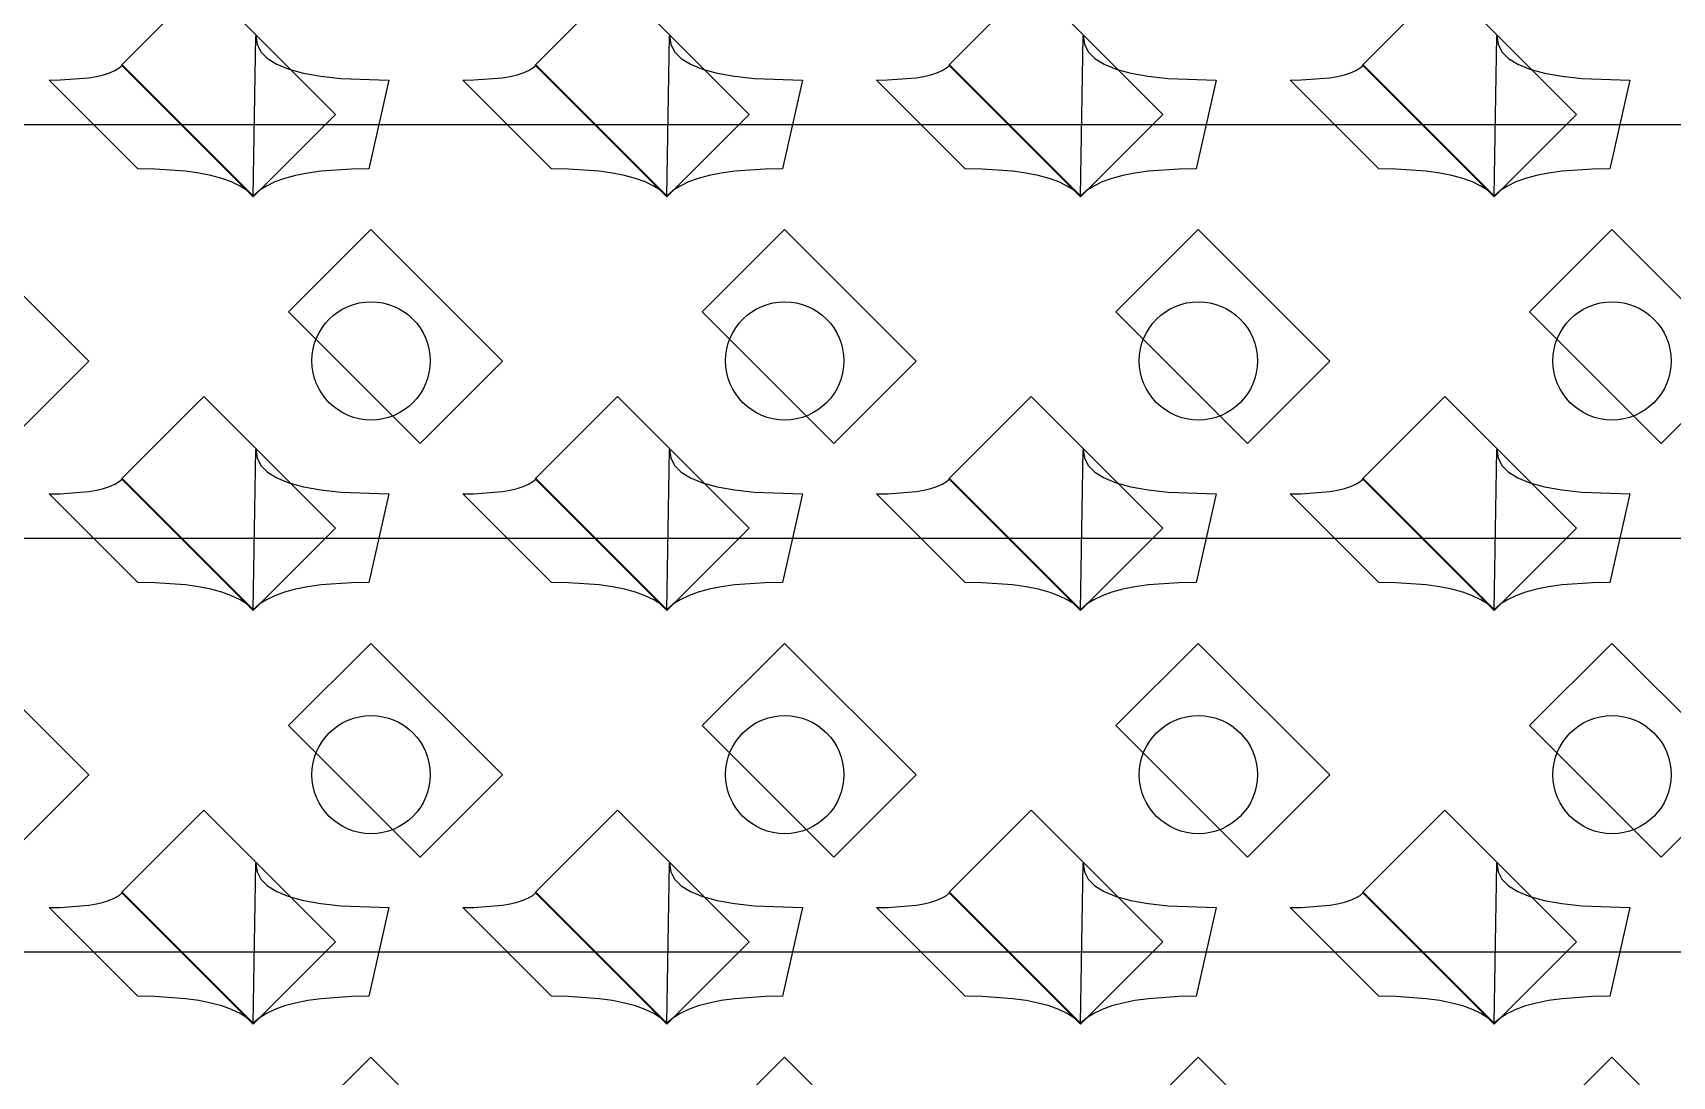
# Model space of a CAD drawing. Header units: inches. Extents: x 0.07 to 4.39, y 0.05 to 2.95.
# Drawn here: x 1.4728 to 1.7502, y 0.829 to 1.0055 of the extents above; entities that cross this region are included whole.
import ezdxf

# ---------------------------------------------------------------- set-up
doc = ezdxf.new("R2010")
doc.units = ezdxf.units.IN
doc.header["$MEASUREMENT"] = 0
doc.layers.add('Top Layer', color=1, linetype='Continuous')

# ---------------------------------------------------------------- blocks, each defined once
blk = doc.blocks.new('0805_P_______________914')
at = {"layer": 'Top Layer'}
for p, q in [((-0.03937, 0.01575), (-0.01969, 0.01575)), ((-0.03937, -0.01575), (-0.03937, 0.01575)), ((-0.01969, 0.01575), (-0.01969, -0.01575)), ((0.01969, 0.01575), (0.03937, 0.01575)), ((0.01969, -0.01575), (0.01969, 0.01575)), ((0.03937, 0.01575), (0.03937, -0.01575)), ((-0.01969, -0.01575), (-0.03937, -0.01575)), ((0.03937, -0.01575), (0.01969, -0.01575))]:
    blk.add_line(p, q, dxfattribs=at)
blk = doc.blocks.new('0805_P_______________915')
at = {"layer": 'Top Layer'}
for p, q in [((-0.03937, 0.01575), (-0.01969, 0.01575)), ((-0.03937, -0.01575), (-0.03937, 0.01575)), ((-0.01969, 0.01575), (-0.01969, -0.01575)), ((0.01969, 0.01575), (0.03937, 0.01575)), ((0.01969, -0.01575), (0.01969, 0.01575)), ((0.03937, 0.01575), (0.03937, -0.01575)), ((-0.01969, -0.01575), (-0.03937, -0.01575)), ((0.03937, -0.01575), (0.01969, -0.01575))]:
    blk.add_line(p, q, dxfattribs=at)
blk = doc.blocks.new('0805_P_______________916')
at = {"layer": 'Top Layer'}
for p, q in [((-0.03937, 0.01575), (-0.01969, 0.01575)), ((-0.03937, -0.01575), (-0.03937, 0.01575)), ((-0.01969, 0.01575), (-0.01969, -0.01575)), ((0.01969, 0.01575), (0.03937, 0.01575)), ((0.01969, -0.01575), (0.01969, 0.01575)), ((0.03937, 0.01575), (0.03937, -0.01575)), ((-0.01969, -0.01575), (-0.03937, -0.01575)), ((0.03937, -0.01575), (0.01969, -0.01575))]:
    blk.add_line(p, q, dxfattribs=at)
blk = doc.blocks.new('0805_P_______________917')
at = {"layer": 'Top Layer'}
for p, q in [((-0.03937, 0.01575), (-0.01969, 0.01575)), ((-0.03937, -0.01575), (-0.03937, 0.01575)), ((-0.01969, 0.01575), (-0.01969, -0.01575)), ((0.01969, 0.01575), (0.03937, 0.01575)), ((0.01969, -0.01575), (0.01969, 0.01575)), ((0.03937, 0.01575), (0.03937, -0.01575)), ((-0.01969, -0.01575), (-0.03937, -0.01575)), ((0.03937, -0.01575), (0.01969, -0.01575))]:
    blk.add_line(p, q, dxfattribs=at)
blk = doc.blocks.new('0805_P_______________918')
at = {"layer": 'Top Layer'}
for p, q in [((-0.03937, 0.01575), (-0.01969, 0.01575)), ((-0.03937, -0.01575), (-0.03937, 0.01575)), ((-0.01969, 0.01575), (-0.01969, -0.01575)), ((0.01969, 0.01575), (0.03937, 0.01575)), ((0.01969, -0.01575), (0.01969, 0.01575)), ((0.03937, 0.01575), (0.03937, -0.01575)), ((-0.01969, -0.01575), (-0.03937, -0.01575)), ((0.03937, -0.01575), (0.01969, -0.01575))]:
    blk.add_line(p, q, dxfattribs=at)
blk = doc.blocks.new('0805_P_______________954')
at = {"layer": 'Top Layer'}
for p, q in [((-0.03937, 0.01575), (-0.01969, 0.01575)), ((-0.03937, -0.01575), (-0.03937, 0.01575)), ((-0.01969, 0.01575), (-0.01969, -0.01575)), ((0.01969, 0.01575), (0.03937, 0.01575)), ((0.01969, -0.01575), (0.01969, 0.01575)), ((0.03937, 0.01575), (0.03937, -0.01575)), ((-0.01969, -0.01575), (-0.03937, -0.01575)), ((0.03937, -0.01575), (0.01969, -0.01575))]:
    blk.add_line(p, q, dxfattribs=at)
blk = doc.blocks.new('0805_P_______________955')
at = {"layer": 'Top Layer'}
for p, q in [((-0.03937, 0.01575), (-0.01969, 0.01575)), ((-0.03937, -0.01575), (-0.03937, 0.01575)), ((-0.01969, 0.01575), (-0.01969, -0.01575)), ((0.01969, 0.01575), (0.03937, 0.01575)), ((0.01969, -0.01575), (0.01969, 0.01575)), ((0.03937, 0.01575), (0.03937, -0.01575)), ((-0.01969, -0.01575), (-0.03937, -0.01575)), ((0.03937, -0.01575), (0.01969, -0.01575))]:
    blk.add_line(p, q, dxfattribs=at)
blk = doc.blocks.new('0805_P_______________956')
at = {"layer": 'Top Layer'}
for p, q in [((-0.03937, 0.01575), (-0.01969, 0.01575)), ((-0.03937, -0.01575), (-0.03937, 0.01575)), ((-0.01969, 0.01575), (-0.01969, -0.01575)), ((0.01969, 0.01575), (0.03937, 0.01575)), ((0.01969, -0.01575), (0.01969, 0.01575)), ((0.03937, 0.01575), (0.03937, -0.01575)), ((-0.01969, -0.01575), (-0.03937, -0.01575)), ((0.03937, -0.01575), (0.01969, -0.01575))]:
    blk.add_line(p, q, dxfattribs=at)
blk = doc.blocks.new('0805_P_______________957')
at = {"layer": 'Top Layer'}
for p, q in [((-0.03937, 0.01575), (-0.01969, 0.01575)), ((-0.03937, -0.01575), (-0.03937, 0.01575)), ((-0.01969, 0.01575), (-0.01969, -0.01575)), ((0.01969, 0.01575), (0.03937, 0.01575)), ((0.01969, -0.01575), (0.01969, 0.01575)), ((0.03937, 0.01575), (0.03937, -0.01575)), ((-0.01969, -0.01575), (-0.03937, -0.01575)), ((0.03937, -0.01575), (0.01969, -0.01575))]:
    blk.add_line(p, q, dxfattribs=at)
blk = doc.blocks.new('0805_P_______________958')
at = {"layer": 'Top Layer'}
for p, q in [((-0.03937, 0.01575), (-0.01969, 0.01575)), ((-0.03937, -0.01575), (-0.03937, 0.01575)), ((-0.01969, 0.01575), (-0.01969, -0.01575)), ((0.01969, 0.01575), (0.03937, 0.01575)), ((0.01969, -0.01575), (0.01969, 0.01575)), ((0.03937, 0.01575), (0.03937, -0.01575)), ((-0.01969, -0.01575), (-0.03937, -0.01575)), ((0.03937, -0.01575), (0.01969, -0.01575))]:
    blk.add_line(p, q, dxfattribs=at)
blk = doc.blocks.new('0805_P_______________994')
at = {"layer": 'Top Layer'}
for p, q in [((-0.03937, 0.01575), (-0.01969, 0.01575)), ((-0.03937, -0.01575), (-0.03937, 0.01575)), ((-0.01969, 0.01575), (-0.01969, -0.01575)), ((0.01969, 0.01575), (0.03937, 0.01575)), ((0.01969, -0.01575), (0.01969, 0.01575)), ((0.03937, 0.01575), (0.03937, -0.01575)), ((-0.01969, -0.01575), (-0.03937, -0.01575)), ((0.03937, -0.01575), (0.01969, -0.01575))]:
    blk.add_line(p, q, dxfattribs=at)
blk = doc.blocks.new('0805_P_______________995')
at = {"layer": 'Top Layer'}
for p, q in [((-0.03937, 0.01575), (-0.01969, 0.01575)), ((-0.03937, -0.01575), (-0.03937, 0.01575)), ((-0.01969, 0.01575), (-0.01969, -0.01575)), ((0.01969, 0.01575), (0.03937, 0.01575)), ((0.01969, -0.01575), (0.01969, 0.01575)), ((0.03937, 0.01575), (0.03937, -0.01575)), ((-0.01969, -0.01575), (-0.03937, -0.01575)), ((0.03937, -0.01575), (0.01969, -0.01575))]:
    blk.add_line(p, q, dxfattribs=at)
blk = doc.blocks.new('0805_P_______________996')
at = {"layer": 'Top Layer'}
for p, q in [((-0.03937, 0.01575), (-0.01969, 0.01575)), ((-0.03937, -0.01575), (-0.03937, 0.01575)), ((-0.01969, 0.01575), (-0.01969, -0.01575)), ((0.01969, 0.01575), (0.03937, 0.01575)), ((0.01969, -0.01575), (0.01969, 0.01575)), ((0.03937, 0.01575), (0.03937, -0.01575)), ((-0.01969, -0.01575), (-0.03937, -0.01575)), ((0.03937, -0.01575), (0.01969, -0.01575))]:
    blk.add_line(p, q, dxfattribs=at)
blk = doc.blocks.new('0805_P_______________997')
at = {"layer": 'Top Layer'}
for p, q in [((-0.03937, 0.01575), (-0.01969, 0.01575)), ((-0.03937, -0.01575), (-0.03937, 0.01575)), ((-0.01969, 0.01575), (-0.01969, -0.01575)), ((0.01969, 0.01575), (0.03937, 0.01575)), ((0.01969, -0.01575), (0.01969, 0.01575)), ((0.03937, 0.01575), (0.03937, -0.01575)), ((-0.01969, -0.01575), (-0.03937, -0.01575)), ((0.03937, -0.01575), (0.01969, -0.01575))]:
    blk.add_line(p, q, dxfattribs=at)
blk = doc.blocks.new('0805_P_______________998')
at = {"layer": 'Top Layer'}
for p, q in [((-0.03937, 0.01575), (-0.01969, 0.01575)), ((-0.03937, -0.01575), (-0.03937, 0.01575)), ((-0.01969, 0.01575), (-0.01969, -0.01575)), ((0.01969, 0.01575), (0.03937, 0.01575)), ((0.01969, -0.01575), (0.01969, 0.01575)), ((0.03937, 0.01575), (0.03937, -0.01575)), ((-0.01969, -0.01575), (-0.03937, -0.01575)), ((0.03937, -0.01575), (0.01969, -0.01575))]:
    blk.add_line(p, q, dxfattribs=at)

msp = doc.modelspace()

# ---------------------------------------------------------------- linework, layer by layer
at = {"layer": 'Top Layer'}
for p, q in [((1.51005, 0.97795), (1.51051, 1.005)), ((1.51051, 1.005), (1.51071, 1.00358)), ((1.58005, 0.97795), (1.58051, 1.005)), ((1.58051, 1.005), (1.58071, 1.00358)), ((1.65005, 0.97795), (1.65051, 1.005)), ((1.65051, 1.005), (1.65071, 1.00358)), ((1.72005, 0.97795), (1.72051, 1.005)), ((1.72051, 1.005), (1.72071, 1.00358)), ((1.51071, 1.00358), (1.51137, 1.0023)), ((1.51137, 1.0023), (1.51248, 1.00117)), ((1.58071, 1.00358), (1.58137, 1.0023)), ((1.58137, 1.0023), (1.58248, 1.00117)), ((1.65071, 1.00358), (1.65137, 1.0023)), ((1.65137, 1.0023), (1.65248, 1.00117)), ((1.72071, 1.00358), (1.72137, 1.0023)), ((1.72137, 1.0023), (1.72248, 1.00117)), ((1.48474, 0.99842), (1.48576, 0.99875)), ((1.48576, 0.99875), (1.48664, 0.99914)), ((1.48664, 0.99914), (1.48737, 0.99957)), ((1.48737, 0.99957), (1.48795, 1.00005)), ((1.48795, 1.00005), (1.51005, 0.97795)), ((1.51248, 1.00117), (1.51405, 1.0002)), ((1.51405, 1.0002), (1.51607, 0.99938)), ((1.51607, 0.99938), (1.51855, 0.9987)), ((1.55474, 0.99842), (1.55576, 0.99875)), ((1.55576, 0.99875), (1.55664, 0.99914)), ((1.55664, 0.99914), (1.55737, 0.99957)), ((1.55737, 0.99957), (1.55795, 1.00005)), ((1.55795, 1.00005), (1.58005, 0.97795)), ((1.58248, 1.00117), (1.58405, 1.0002)), ((1.58405, 1.0002), (1.58607, 0.99938)), ((1.58607, 0.99938), (1.58855, 0.9987)), ((1.62474, 0.99842), (1.62576, 0.99875)), ((1.62576, 0.99875), (1.62664, 0.99914)), ((1.62664, 0.99914), (1.62737, 0.99957)), ((1.62737, 0.99957), (1.62795, 1.00005)), ((1.62795, 1.00005), (1.65005, 0.97795)), ((1.65248, 1.00117), (1.65405, 1.0002)), ((1.65405, 1.0002), (1.65607, 0.99938)), ((1.65607, 0.99938), (1.65855, 0.9987)), ((1.69474, 0.99842), (1.69576, 0.99875)), ((1.69576, 0.99875), (1.69664, 0.99914)), ((1.69664, 0.99914), (1.69737, 0.99957)), ((1.69737, 0.99957), (1.69795, 1.00005)), ((1.69795, 1.00005), (1.72005, 0.97795)), ((1.72248, 1.00117), (1.72405, 1.0002)), ((1.72405, 1.0002), (1.72607, 0.99938)), ((1.72607, 0.99938), (1.72855, 0.9987)), ((1.47551, 0.9975), (1.47741, 0.99753)), ((1.49051, 0.9825), (1.47551, 0.9975)), ((1.47741, 0.99753), (1.48225, 0.99791)), ((1.48225, 0.99791), (1.48356, 0.99814)), ((1.48356, 0.99814), (1.48474, 0.99842)), ((1.51855, 0.9987), (1.52148, 0.99818)), ((1.52148, 0.99818), (1.52487, 0.9978)), ((1.52487, 0.9978), (1.53301, 0.9975)), ((1.53301, 0.9975), (1.5296, 0.9825)), ((1.54551, 0.9975), (1.54741, 0.99753)), ((1.56051, 0.9825), (1.54551, 0.9975)), ((1.54741, 0.99753), (1.55225, 0.99791)), ((1.55225, 0.99791), (1.55356, 0.99814)), ((1.55356, 0.99814), (1.55474, 0.99842)), ((1.58855, 0.9987), (1.59148, 0.99818)), ((1.59148, 0.99818), (1.59487, 0.9978)), ((1.59487, 0.9978), (1.60301, 0.9975)), ((1.60301, 0.9975), (1.5996, 0.9825)), ((1.61551, 0.9975), (1.61741, 0.99753)), ((1.63051, 0.9825), (1.61551, 0.9975)), ((1.61741, 0.99753), (1.62225, 0.99791)), ((1.62225, 0.99791), (1.62356, 0.99814)), ((1.62356, 0.99814), (1.62474, 0.99842)), ((1.65855, 0.9987), (1.66148, 0.99818)), ((1.66148, 0.99818), (1.66487, 0.9978)), ((1.66487, 0.9978), (1.67301, 0.9975)), ((1.67301, 0.9975), (1.6696, 0.9825)), ((1.68551, 0.9975), (1.68741, 0.99753)), ((1.70051, 0.9825), (1.68551, 0.9975)), ((1.68741, 0.99753), (1.69225, 0.99791)), ((1.69225, 0.99791), (1.69356, 0.99814)), ((1.69356, 0.99814), (1.69474, 0.99842)), ((1.72855, 0.9987), (1.73148, 0.99818)), ((1.73148, 0.99818), (1.73487, 0.9978)), ((1.73487, 0.9978), (1.74301, 0.9975)), ((1.74301, 0.9975), (1.7396, 0.9825)), ((1.29588, 0.99), (1.50588, 0.99)), ((1.50588, 0.99), (1.71588, 0.99)), ((1.71588, 0.99), (1.92588, 0.99)), ((1.4934, 0.98245), (1.49051, 0.9825)), ((1.49857, 0.98209), (1.4934, 0.98245)), ((1.50084, 0.98177), (1.49857, 0.98209)), ((1.52154, 0.98209), (1.51927, 0.98177)), ((1.52671, 0.98245), (1.52154, 0.98209)), ((1.5296, 0.9825), (1.52671, 0.98245)), ((1.5634, 0.98245), (1.56051, 0.9825)), ((1.56857, 0.98209), (1.5634, 0.98245)), ((1.57084, 0.98177), (1.56857, 0.98209)), ((1.59154, 0.98209), (1.58927, 0.98177)), ((1.59671, 0.98245), (1.59154, 0.98209)), ((1.5996, 0.9825), (1.59671, 0.98245)), ((1.6334, 0.98245), (1.63051, 0.9825)), ((1.63857, 0.98209), (1.6334, 0.98245)), ((1.64084, 0.98177), (1.63857, 0.98209)), ((1.66154, 0.98209), (1.65927, 0.98177)), ((1.66671, 0.98245), (1.66154, 0.98209)), ((1.6696, 0.9825), (1.66671, 0.98245)), ((1.7034, 0.98245), (1.70051, 0.9825)), ((1.70857, 0.98209), (1.7034, 0.98245)), ((1.71084, 0.98177), (1.70857, 0.98209)), ((1.73154, 0.98209), (1.72927, 0.98177)), ((1.73671, 0.98245), (1.73154, 0.98209)), ((1.7396, 0.9825), (1.73671, 0.98245)), ((1.5029, 0.98136), (1.50084, 0.98177)), ((1.50475, 0.98086), (1.5029, 0.98136)), ((1.50639, 0.98027), (1.50475, 0.98086)), ((1.50782, 0.97959), (1.50639, 0.98027)), ((1.50904, 0.97882), (1.50782, 0.97959)), ((1.51229, 0.97959), (1.51107, 0.97882)), ((1.51372, 0.98027), (1.51229, 0.97959)), ((1.51536, 0.98086), (1.51372, 0.98027)), ((1.51721, 0.98136), (1.51536, 0.98086)), ((1.51927, 0.98177), (1.51721, 0.98136)), ((1.5729, 0.98136), (1.57084, 0.98177)), ((1.57475, 0.98086), (1.5729, 0.98136)), ((1.57639, 0.98027), (1.57475, 0.98086)), ((1.57782, 0.97959), (1.57639, 0.98027)), ((1.57904, 0.97882), (1.57782, 0.97959)), ((1.58229, 0.97959), (1.58107, 0.97882)), ((1.58372, 0.98027), (1.58229, 0.97959)), ((1.58536, 0.98086), (1.58372, 0.98027)), ((1.58721, 0.98136), (1.58536, 0.98086)), ((1.58927, 0.98177), (1.58721, 0.98136)), ((1.6429, 0.98136), (1.64084, 0.98177)), ((1.64475, 0.98086), (1.6429, 0.98136)), ((1.64639, 0.98027), (1.64475, 0.98086)), ((1.64782, 0.97959), (1.64639, 0.98027)), ((1.64904, 0.97882), (1.64782, 0.97959)), ((1.65229, 0.97959), (1.65107, 0.97882)), ((1.65372, 0.98027), (1.65229, 0.97959)), ((1.65536, 0.98086), (1.65372, 0.98027)), ((1.65721, 0.98136), (1.65536, 0.98086)), ((1.65927, 0.98177), (1.65721, 0.98136)), ((1.7129, 0.98136), (1.71084, 0.98177)), ((1.71475, 0.98086), (1.7129, 0.98136)), ((1.71639, 0.98027), (1.71475, 0.98086)), ((1.71782, 0.97959), (1.71639, 0.98027)), ((1.71904, 0.97882), (1.71782, 0.97959)), ((1.72229, 0.97959), (1.72107, 0.97882)), ((1.72372, 0.98027), (1.72229, 0.97959)), ((1.72536, 0.98086), (1.72372, 0.98027)), ((1.72721, 0.98136), (1.72536, 0.98086)), ((1.72927, 0.98177), (1.72721, 0.98136)), ((1.51005, 0.97795), (1.50904, 0.97882)), ((1.51107, 0.97882), (1.51005, 0.97795)), ((1.58005, 0.97795), (1.57904, 0.97882)), ((1.58107, 0.97882), (1.58005, 0.97795)), ((1.65005, 0.97795), (1.64904, 0.97882)), ((1.65107, 0.97882), (1.65005, 0.97795)), ((1.72005, 0.97795), (1.71904, 0.97882)), ((1.72107, 0.97882), (1.72005, 0.97795)), ((1.51005, 0.90795), (1.51051, 0.935)), ((1.51051, 0.935), (1.51071, 0.93358)), ((1.58005, 0.90795), (1.58051, 0.935)), ((1.58051, 0.935), (1.58071, 0.93358)), ((1.65005, 0.90795), (1.65051, 0.935)), ((1.65051, 0.935), (1.65071, 0.93358)), ((1.72005, 0.90795), (1.72051, 0.935)), ((1.72051, 0.935), (1.72071, 0.93358)), ((1.51071, 0.93358), (1.51137, 0.9323)), ((1.51137, 0.9323), (1.51248, 0.93117)), ((1.58071, 0.93358), (1.58137, 0.9323)), ((1.58137, 0.9323), (1.58248, 0.93117)), ((1.65071, 0.93358), (1.65137, 0.9323)), ((1.65137, 0.9323), (1.65248, 0.93117)), ((1.72071, 0.93358), (1.72137, 0.9323)), ((1.72137, 0.9323), (1.72248, 0.93117)), ((1.48664, 0.92914), (1.48737, 0.92957)), ((1.48737, 0.92957), (1.48795, 0.93005)), ((1.48795, 0.93005), (1.51005, 0.90795)), ((1.51248, 0.93117), (1.51405, 0.9302)), ((1.51405, 0.9302), (1.51607, 0.92937)), ((1.51607, 0.92937), (1.51855, 0.9287)), ((1.55664, 0.92914), (1.55737, 0.92957)), ((1.55737, 0.92957), (1.55795, 0.93005)), ((1.55795, 0.93005), (1.58005, 0.90795)), ((1.58248, 0.93117), (1.58405, 0.9302)), ((1.58405, 0.9302), (1.58607, 0.92937)), ((1.58607, 0.92937), (1.58855, 0.9287)), ((1.62664, 0.92914), (1.62737, 0.92957)), ((1.62737, 0.92957), (1.62795, 0.93005)), ((1.62795, 0.93005), (1.65005, 0.90795)), ((1.65248, 0.93117), (1.65405, 0.9302)), ((1.65405, 0.9302), (1.65607, 0.92937)), ((1.65607, 0.92937), (1.65855, 0.9287)), ((1.69664, 0.92914), (1.69737, 0.92957)), ((1.69737, 0.92957), (1.69795, 0.93005)), ((1.69795, 0.93005), (1.72005, 0.90795)), ((1.72248, 0.93117), (1.72405, 0.9302)), ((1.72405, 0.9302), (1.72607, 0.92937)), ((1.72607, 0.92937), (1.72855, 0.9287)), ((1.47551, 0.9275), (1.47741, 0.92753)), ((1.49051, 0.9125), (1.47551, 0.9275)), ((1.47741, 0.92753), (1.48225, 0.92791)), ((1.48225, 0.92791), (1.48356, 0.92814)), ((1.48356, 0.92814), (1.48474, 0.92842)), ((1.48474, 0.92842), (1.48576, 0.92875)), ((1.48576, 0.92875), (1.48664, 0.92914)), ((1.51855, 0.9287), (1.52148, 0.92817)), ((1.52148, 0.92817), (1.52487, 0.9278)), ((1.52487, 0.9278), (1.53301, 0.9275)), ((1.53301, 0.9275), (1.5296, 0.9125)), ((1.54551, 0.9275), (1.54741, 0.92753)), ((1.56051, 0.9125), (1.54551, 0.9275)), ((1.54741, 0.92753), (1.55225, 0.92791)), ((1.55225, 0.92791), (1.55356, 0.92814)), ((1.55356, 0.92814), (1.55474, 0.92842)), ((1.55474, 0.92842), (1.55576, 0.92875)), ((1.55576, 0.92875), (1.55664, 0.92914)), ((1.58855, 0.9287), (1.59148, 0.92817)), ((1.59148, 0.92817), (1.59487, 0.9278)), ((1.59487, 0.9278), (1.60301, 0.9275)), ((1.60301, 0.9275), (1.5996, 0.9125)), ((1.61551, 0.9275), (1.61741, 0.92753)), ((1.63051, 0.9125), (1.61551, 0.9275)), ((1.61741, 0.92753), (1.62225, 0.92791)), ((1.62225, 0.92791), (1.62356, 0.92814)), ((1.62356, 0.92814), (1.62474, 0.92842)), ((1.62474, 0.92842), (1.62576, 0.92875)), ((1.62576, 0.92875), (1.62664, 0.92914)), ((1.65855, 0.9287), (1.66148, 0.92817)), ((1.66148, 0.92817), (1.66487, 0.9278)), ((1.66487, 0.9278), (1.67301, 0.9275)), ((1.67301, 0.9275), (1.6696, 0.9125)), ((1.68551, 0.9275), (1.68741, 0.92753)), ((1.70051, 0.9125), (1.68551, 0.9275)), ((1.68741, 0.92753), (1.69225, 0.92791)), ((1.69225, 0.92791), (1.69356, 0.92814)), ((1.69356, 0.92814), (1.69474, 0.92842)), ((1.69474, 0.92842), (1.69576, 0.92875)), ((1.69576, 0.92875), (1.69664, 0.92914)), ((1.72855, 0.9287), (1.73148, 0.92817)), ((1.73148, 0.92817), (1.73487, 0.9278)), ((1.73487, 0.9278), (1.74301, 0.9275)), ((1.74301, 0.9275), (1.7396, 0.9125)), ((1.29588, 0.92), (1.57588, 0.92)), ((1.57588, 0.92), (1.78588, 0.92)), ((1.4934, 0.91245), (1.49051, 0.9125)), ((1.49857, 0.91209), (1.4934, 0.91245)), ((1.50084, 0.91177), (1.49857, 0.91209)), ((1.5029, 0.91136), (1.50084, 0.91177)), ((1.50475, 0.91086), (1.5029, 0.91136)), ((1.50639, 0.91027), (1.50475, 0.91086)), ((1.50782, 0.90959), (1.50639, 0.91027)), ((1.51372, 0.91027), (1.51229, 0.90959)), ((1.51536, 0.91086), (1.51372, 0.91027)), ((1.51721, 0.91136), (1.51536, 0.91086)), ((1.51927, 0.91177), (1.51721, 0.91136)), ((1.52154, 0.91209), (1.51927, 0.91177)), ((1.52671, 0.91245), (1.52154, 0.91209)), ((1.5296, 0.9125), (1.52671, 0.91245)), ((1.5634, 0.91245), (1.56051, 0.9125)), ((1.56857, 0.91209), (1.5634, 0.91245)), ((1.57084, 0.91177), (1.56857, 0.91209)), ((1.5729, 0.91136), (1.57084, 0.91177)), ((1.57475, 0.91086), (1.5729, 0.91136)), ((1.57639, 0.91027), (1.57475, 0.91086)), ((1.57782, 0.90959), (1.57639, 0.91027)), ((1.58372, 0.91027), (1.58229, 0.90959)), ((1.58536, 0.91086), (1.58372, 0.91027)), ((1.58721, 0.91136), (1.58536, 0.91086)), ((1.58927, 0.91177), (1.58721, 0.91136)), ((1.59154, 0.91209), (1.58927, 0.91177)), ((1.59671, 0.91245), (1.59154, 0.91209)), ((1.5996, 0.9125), (1.59671, 0.91245)), ((1.6334, 0.91245), (1.63051, 0.9125)), ((1.63857, 0.91209), (1.6334, 0.91245)), ((1.64084, 0.91177), (1.63857, 0.91209)), ((1.6429, 0.91136), (1.64084, 0.91177)), ((1.64475, 0.91086), (1.6429, 0.91136)), ((1.64639, 0.91027), (1.64475, 0.91086)), ((1.64782, 0.90959), (1.64639, 0.91027)), ((1.65372, 0.91027), (1.65229, 0.90959)), ((1.65536, 0.91086), (1.65372, 0.91027)), ((1.65721, 0.91136), (1.65536, 0.91086)), ((1.65927, 0.91177), (1.65721, 0.91136)), ((1.66154, 0.91209), (1.65927, 0.91177)), ((1.66671, 0.91245), (1.66154, 0.91209)), ((1.6696, 0.9125), (1.66671, 0.91245)), ((1.7034, 0.91245), (1.70051, 0.9125)), ((1.70857, 0.91209), (1.7034, 0.91245)), ((1.71084, 0.91177), (1.70857, 0.91209)), ((1.7129, 0.91136), (1.71084, 0.91177)), ((1.71475, 0.91086), (1.7129, 0.91136)), ((1.71639, 0.91027), (1.71475, 0.91086)), ((1.71782, 0.90959), (1.71639, 0.91027)), ((1.72372, 0.91027), (1.72229, 0.90959)), ((1.72536, 0.91086), (1.72372, 0.91027)), ((1.72721, 0.91136), (1.72536, 0.91086)), ((1.72927, 0.91177), (1.72721, 0.91136)), ((1.73154, 0.91209), (1.72927, 0.91177)), ((1.73671, 0.91245), (1.73154, 0.91209)), ((1.7396, 0.9125), (1.73671, 0.91245)), ((1.50904, 0.90882), (1.50782, 0.90959)), ((1.51005, 0.90795), (1.50904, 0.90882)), ((1.51107, 0.90882), (1.51005, 0.90795)), ((1.51229, 0.90959), (1.51107, 0.90882)), ((1.57904, 0.90882), (1.57782, 0.90959)), ((1.58005, 0.90795), (1.57904, 0.90882)), ((1.58107, 0.90882), (1.58005, 0.90795)), ((1.58229, 0.90959), (1.58107, 0.90882)), ((1.64904, 0.90882), (1.64782, 0.90959)), ((1.65005, 0.90795), (1.64904, 0.90882)), ((1.65107, 0.90882), (1.65005, 0.90795)), ((1.65229, 0.90959), (1.65107, 0.90882)), ((1.71904, 0.90882), (1.71782, 0.90959)), ((1.72005, 0.90795), (1.71904, 0.90882)), ((1.72107, 0.90882), (1.72005, 0.90795)), ((1.72229, 0.90959), (1.72107, 0.90882)), ((1.51005, 0.83795), (1.51051, 0.865)), ((1.51051, 0.865), (1.51071, 0.86357)), ((1.51071, 0.86357), (1.51137, 0.8623)), ((1.58005, 0.83795), (1.58051, 0.865)), ((1.58051, 0.865), (1.58071, 0.86357)), ((1.58071, 0.86357), (1.58137, 0.8623)), ((1.65005, 0.83795), (1.65051, 0.865)), ((1.65051, 0.865), (1.65071, 0.86357)), ((1.65071, 0.86357), (1.65137, 0.8623)), ((1.72005, 0.83795), (1.72051, 0.865)), ((1.72051, 0.865), (1.72071, 0.86357)), ((1.72071, 0.86357), (1.72137, 0.8623)), ((1.48737, 0.85957), (1.48795, 0.86006)), ((1.48795, 0.86006), (1.51005, 0.83795)), ((1.51137, 0.8623), (1.51248, 0.86118)), ((1.51248, 0.86118), (1.51405, 0.8602)), ((1.51405, 0.8602), (1.51607, 0.85938)), ((1.55737, 0.85957), (1.55795, 0.86006)), ((1.55795, 0.86006), (1.58005, 0.83795)), ((1.58137, 0.8623), (1.58248, 0.86118)), ((1.58248, 0.86118), (1.58405, 0.8602)), ((1.58405, 0.8602), (1.58607, 0.85938)), ((1.62737, 0.85957), (1.62795, 0.86006)), ((1.62795, 0.86006), (1.65005, 0.83795)), ((1.65137, 0.8623), (1.65248, 0.86118)), ((1.65248, 0.86118), (1.65405, 0.8602)), ((1.65405, 0.8602), (1.65607, 0.85938)), ((1.69737, 0.85957), (1.69795, 0.86006)), ((1.69795, 0.86006), (1.72005, 0.83795)), ((1.72137, 0.8623), (1.72248, 0.86118)), ((1.72248, 0.86118), (1.72405, 0.8602)), ((1.72405, 0.8602), (1.72607, 0.85938)), ((1.47551, 0.8575), (1.47741, 0.85753)), ((1.49051, 0.8425), (1.47551, 0.8575)), ((1.47741, 0.85753), (1.48225, 0.85791)), ((1.48225, 0.85791), (1.48356, 0.85814)), ((1.48356, 0.85814), (1.48474, 0.85842)), ((1.48474, 0.85842), (1.48576, 0.85875)), ((1.48576, 0.85875), (1.48664, 0.85914)), ((1.48664, 0.85914), (1.48737, 0.85957)), ((1.51607, 0.85938), (1.51855, 0.8587)), ((1.51855, 0.8587), (1.52148, 0.85818)), ((1.52148, 0.85818), (1.52487, 0.8578)), ((1.52487, 0.8578), (1.53301, 0.8575)), ((1.53301, 0.8575), (1.5296, 0.8425)), ((1.54551, 0.8575), (1.54741, 0.85753)), ((1.56051, 0.8425), (1.54551, 0.8575)), ((1.54741, 0.85753), (1.55225, 0.85791)), ((1.55225, 0.85791), (1.55356, 0.85814)), ((1.55356, 0.85814), (1.55474, 0.85842)), ((1.55474, 0.85842), (1.55576, 0.85875)), ((1.55576, 0.85875), (1.55664, 0.85914)), ((1.55664, 0.85914), (1.55737, 0.85957)), ((1.58607, 0.85938), (1.58855, 0.8587)), ((1.58855, 0.8587), (1.59148, 0.85818)), ((1.59148, 0.85818), (1.59487, 0.8578)), ((1.59487, 0.8578), (1.60301, 0.8575)), ((1.60301, 0.8575), (1.5996, 0.8425)), ((1.61551, 0.8575), (1.61741, 0.85753)), ((1.63051, 0.8425), (1.61551, 0.8575)), ((1.61741, 0.85753), (1.62225, 0.85791)), ((1.62225, 0.85791), (1.62356, 0.85814)), ((1.62356, 0.85814), (1.62474, 0.85842)), ((1.62474, 0.85842), (1.62576, 0.85875)), ((1.62576, 0.85875), (1.62664, 0.85914)), ((1.62664, 0.85914), (1.62737, 0.85957)), ((1.65607, 0.85938), (1.65855, 0.8587)), ((1.65855, 0.8587), (1.66148, 0.85818)), ((1.66148, 0.85818), (1.66487, 0.8578)), ((1.66487, 0.8578), (1.67301, 0.8575)), ((1.67301, 0.8575), (1.6696, 0.8425)), ((1.68551, 0.8575), (1.68741, 0.85753)), ((1.70051, 0.8425), (1.68551, 0.8575)), ((1.68741, 0.85753), (1.69225, 0.85791)), ((1.69225, 0.85791), (1.69356, 0.85814)), ((1.69356, 0.85814), (1.69474, 0.85842)), ((1.69474, 0.85842), (1.69576, 0.85875)), ((1.69576, 0.85875), (1.69664, 0.85914)), ((1.69664, 0.85914), (1.69737, 0.85957)), ((1.72607, 0.85938), (1.72855, 0.8587)), ((1.72855, 0.8587), (1.73148, 0.85818)), ((1.73148, 0.85818), (1.73487, 0.8578)), ((1.73487, 0.8578), (1.74301, 0.8575)), ((1.74301, 0.8575), (1.7396, 0.8425)), ((1.37006, 0.85), (1.51005, 0.85)), ((1.51005, 0.85), (1.58005, 0.85)), ((1.58005, 0.85), (1.71588, 0.85)), ((1.71588, 0.85), (1.78588, 0.85)), ((1.4934, 0.84245), (1.49051, 0.8425)), ((1.49857, 0.84209), (1.4934, 0.84245)), ((1.50084, 0.84177), (1.49857, 0.84209)), ((1.5029, 0.84136), (1.50084, 0.84177)), ((1.50475, 0.84086), (1.5029, 0.84136)), ((1.50639, 0.84027), (1.50475, 0.84086)), ((1.51536, 0.84086), (1.51372, 0.84027)), ((1.51721, 0.84136), (1.51536, 0.84086)), ((1.51927, 0.84177), (1.51721, 0.84136)), ((1.52154, 0.84209), (1.51927, 0.84177)), ((1.52671, 0.84245), (1.52154, 0.84209)), ((1.5296, 0.8425), (1.52671, 0.84245)), ((1.5634, 0.84245), (1.56051, 0.8425)), ((1.56857, 0.84209), (1.5634, 0.84245)), ((1.57084, 0.84177), (1.56857, 0.84209)), ((1.5729, 0.84136), (1.57084, 0.84177)), ((1.57475, 0.84086), (1.5729, 0.84136)), ((1.57639, 0.84027), (1.57475, 0.84086)), ((1.58536, 0.84086), (1.58372, 0.84027)), ((1.58721, 0.84136), (1.58536, 0.84086)), ((1.58927, 0.84177), (1.58721, 0.84136)), ((1.59154, 0.84209), (1.58927, 0.84177)), ((1.59671, 0.84245), (1.59154, 0.84209)), ((1.5996, 0.8425), (1.59671, 0.84245)), ((1.6334, 0.84245), (1.63051, 0.8425)), ((1.63857, 0.84209), (1.6334, 0.84245)), ((1.64084, 0.84177), (1.63857, 0.84209)), ((1.6429, 0.84136), (1.64084, 0.84177)), ((1.64475, 0.84086), (1.6429, 0.84136)), ((1.64639, 0.84027), (1.64475, 0.84086)), ((1.65536, 0.84086), (1.65372, 0.84027)), ((1.65721, 0.84136), (1.65536, 0.84086)), ((1.65927, 0.84177), (1.65721, 0.84136)), ((1.66154, 0.84209), (1.65927, 0.84177)), ((1.66671, 0.84245), (1.66154, 0.84209)), ((1.6696, 0.8425), (1.66671, 0.84245)), ((1.7034, 0.84245), (1.70051, 0.8425)), ((1.70857, 0.84209), (1.7034, 0.84245)), ((1.71084, 0.84177), (1.70857, 0.84209)), ((1.7129, 0.84136), (1.71084, 0.84177)), ((1.71475, 0.84086), (1.7129, 0.84136)), ((1.71639, 0.84027), (1.71475, 0.84086)), ((1.72536, 0.84086), (1.72372, 0.84027)), ((1.72721, 0.84136), (1.72536, 0.84086)), ((1.72927, 0.84177), (1.72721, 0.84136)), ((1.73154, 0.84209), (1.72927, 0.84177)), ((1.73671, 0.84245), (1.73154, 0.84209)), ((1.7396, 0.8425), (1.73671, 0.84245)), ((1.50782, 0.83959), (1.50639, 0.84027)), ((1.50904, 0.83882), (1.50782, 0.83959)), ((1.51005, 0.83795), (1.50904, 0.83882)), ((1.51107, 0.83882), (1.51005, 0.83795)), ((1.51229, 0.83959), (1.51107, 0.83882)), ((1.51372, 0.84027), (1.51229, 0.83959)), ((1.57782, 0.83959), (1.57639, 0.84027)), ((1.57904, 0.83882), (1.57782, 0.83959)), ((1.58005, 0.83795), (1.57904, 0.83882)), ((1.58107, 0.83882), (1.58005, 0.83795)), ((1.58229, 0.83959), (1.58107, 0.83882)), ((1.58372, 0.84027), (1.58229, 0.83959)), ((1.64782, 0.83959), (1.64639, 0.84027)), ((1.64904, 0.83882), (1.64782, 0.83959)), ((1.65005, 0.83795), (1.64904, 0.83882)), ((1.65107, 0.83882), (1.65005, 0.83795)), ((1.65229, 0.83959), (1.65107, 0.83882)), ((1.65372, 0.84027), (1.65229, 0.83959)), ((1.71782, 0.83959), (1.71639, 0.84027)), ((1.71904, 0.83882), (1.71782, 0.83959)), ((1.72005, 0.83795), (1.71904, 0.83882)), ((1.72107, 0.83882), (1.72005, 0.83795)), ((1.72229, 0.83959), (1.72107, 0.83882)), ((1.72372, 0.84027), (1.72229, 0.83959))]:
    msp.add_line(p, q, dxfattribs=at)
for centre in [(1.53, 0.95), (1.6, 0.95), (1.67, 0.95), (1.74, 0.95), (1.53, 0.88), (1.6, 0.88), (1.67, 0.88), (1.74, 0.88)]:
    msp.add_circle(centre, 0.01, dxfattribs=at)

# ---------------------------------------------------------------- block references
at = {"rotation": 45}
for name, p in [('0805_P_______________918', (1.485, 0.975)), ('0805_P_______________917', (1.555, 0.975)), ('0805_P_______________916', (1.625, 0.975)), ('0805_P_______________915', (1.695, 0.975)), ('0805_P_______________914', (1.765, 0.975)), ('0805_P_______________958', (1.485, 0.905)), ('0805_P_______________957', (1.555, 0.905)), ('0805_P_______________956', (1.625, 0.905)), ('0805_P_______________955', (1.695, 0.905)), ('0805_P_______________954', (1.765, 0.905)), ('0805_P_______________998', (1.485, 0.835)), ('0805_P_______________997', (1.555, 0.835)), ('0805_P_______________996', (1.625, 0.835)), ('0805_P_______________995', (1.695, 0.835)), ('0805_P_______________994', (1.765, 0.835))]:
    msp.add_blockref(name, p, dxfattribs=at)

doc.saveas('drawing.dxf')
